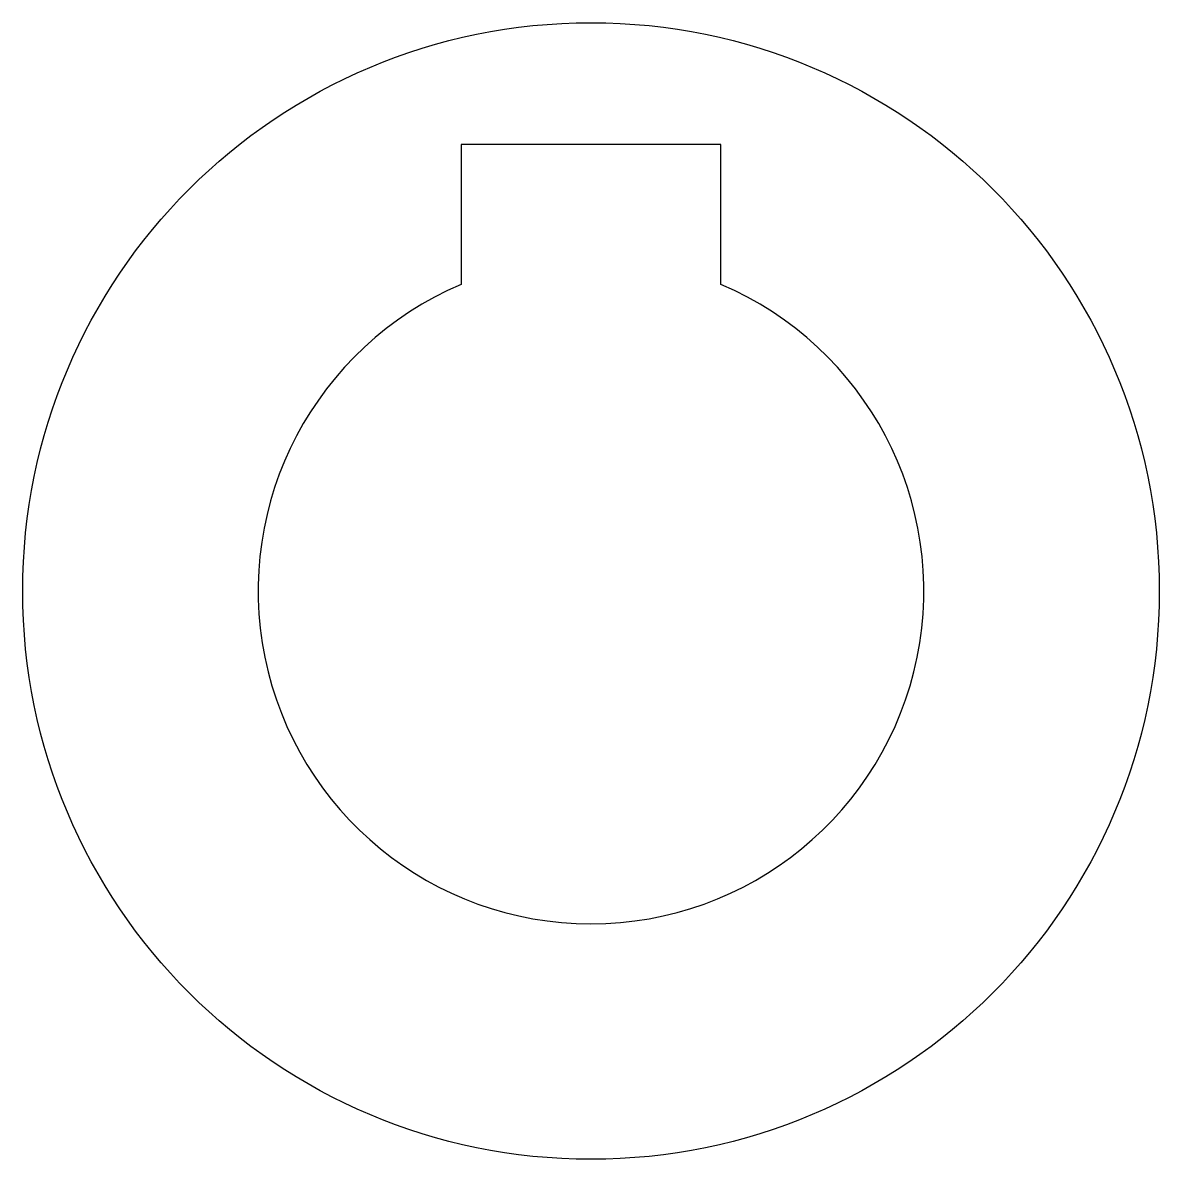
# Model space of a CAD drawing. Header units: millimetres. Extents: x -7 to 7, y -7 to 7.
import ezdxf

# ---------------------------------------------------------------- set-up
doc = ezdxf.new("R2010")
doc.units = ezdxf.units.MM

msp = doc.modelspace()

# ---------------------------------------------------------------- linework, layer by layer
at = {"color": 7, "linetype": 'Continuous', "lineweight": 25}
for p, q in [((-1.6, 5.5), (-1.6, 3.775)), ((1.6, 5.5), (-1.6, 5.5)), ((1.6, 3.775), (1.6, 5.5))]:
    msp.add_line(p, q, dxfattribs=at)
msp.add_circle((0, 0), 7, dxfattribs=at)
msp.add_arc((0, 0), 4.1, 112.9697, 67.0303, dxfattribs=at)

doc.saveas('drawing.dxf')
